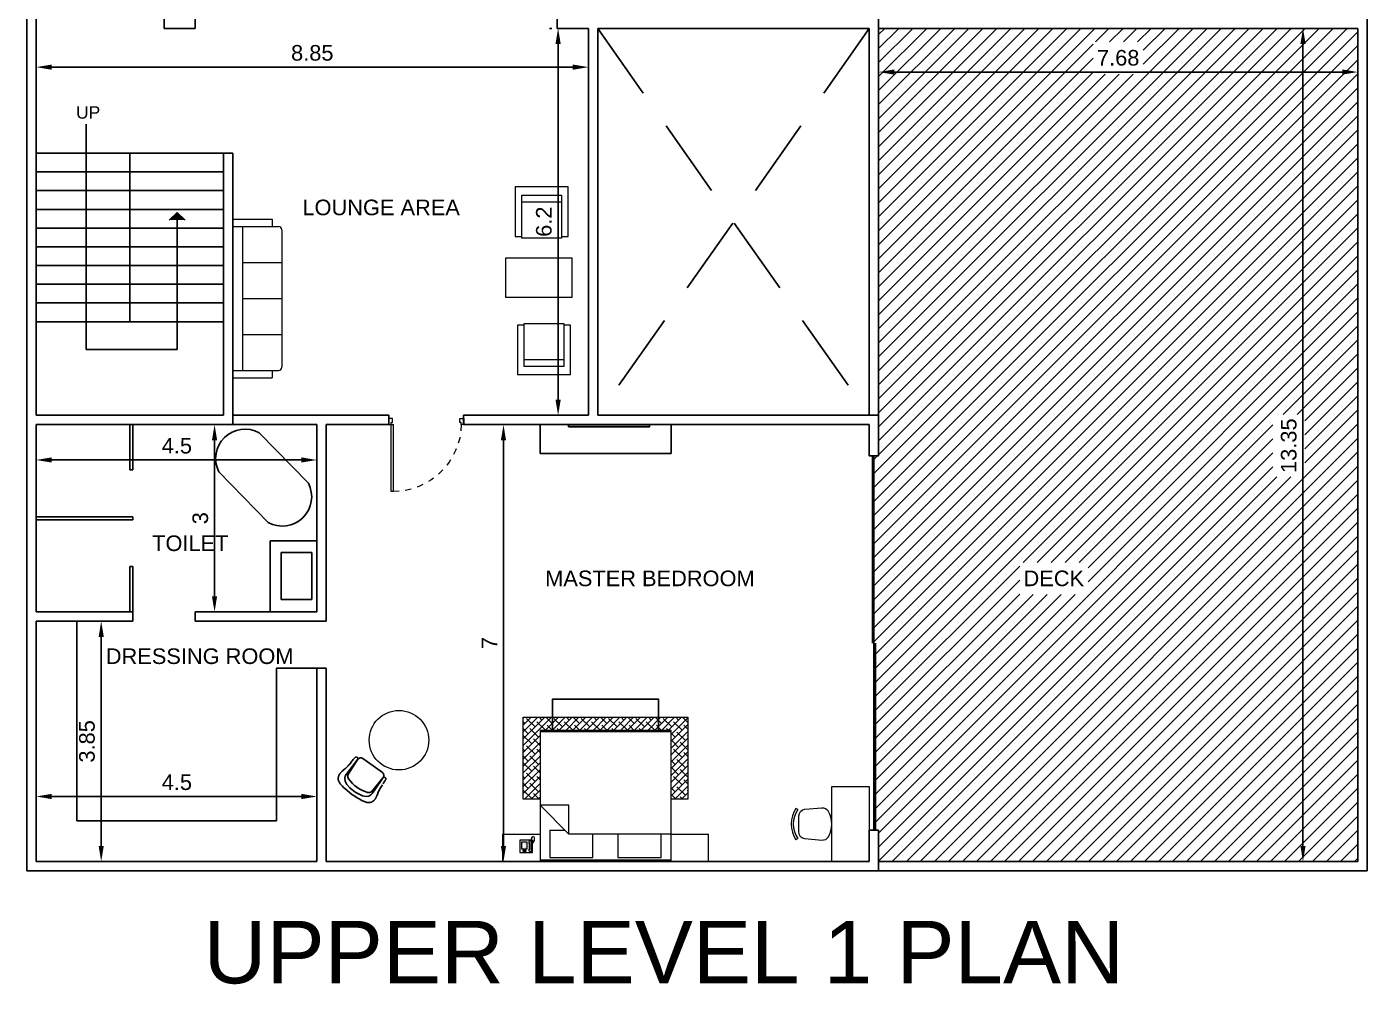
# Model space of a CAD drawing. Header units: metres. Extents: x 2480 to 2687, y 830 to 1066.
# Drawn here: x 2629.4 to 2650.88, y 871.92 to 887.26 of the extents above; entities that cross this region are included whole.
import ezdxf

# ---------------------------------------------------------------- set-up
doc = ezdxf.new("R2010")
doc.units = ezdxf.units.M
doc.linetypes.add('DASHED', pattern=[19.05, 12.7, -6.35])
doc.linetypes.add('DASHED2', pattern=[0.375, 0.25, -0.125])
for name, color, linetype, lineweight in [('A-DOOR', 21, 'Continuous', 20), ('FUR', 32, 'Continuous', 15), ('HAT', 9, 'Continuous', 0)]:
    doc.layers.add(name, color=color, linetype=linetype, lineweight=lineweight)
doc.layers.add('vatdung', color=9, linetype='Continuous')
doc.styles.get("Standard").update_dxf_attribs({"font": 'arial.ttf'})

# ---------------------------------------------------------------- blocks, each defined once
blk = doc.blocks.new('BED3')
at = {"layer": 'HAT'}
h = blk.add_hatch(dxfattribs=at)
h.set_pattern_fill('ANSI38,_O', color=256, scale=23.616)
h.set_pattern_definition([(45, (-846.376, -431.068), (-2.087379, 2.087379), []), (135, (-846.376, -431.068), (-6.262138, 2.087379), [7.38, -4.428])])
h.paths.add_polyline_path([(38.46, 80.06), (38.46, 88.12), (-1.68, 88.12), (-1.68, 38.09), (8.62, 38.09), (8.62, 80.06)])
h.paths.add_polyline_path([(38.46, 88.12), (38.46, 80.06), (88.68, 80.06), (88.68, 38.09), (98.83, 38.09), (98.83, 88.12)])
at = {"layer": 'FUR'}
for p, q in [((88.68, 80.06), (8.62, 80.06)), ((8.62, 80.06), (8.62, 0)), ((88.68, 79.13), (8.62, 79.13)), ((88.68, 0), (88.68, 80.06)), ((26.24, 34.32, 11.36), (8.62, 34.32, 11.36)), ((8.62, 34.32, 11.36), (26.24, 16.7, 11.36)), ((26.24, 16.7, 11.36), (26.24, 34.32, 11.36)), ((-14.26, 16.7), (8.62, 16.7)), ((-14.26, 16.7), (-14.26, 0)), ((8.62, 16.7), (8.62, 0)), ((14.49, 19.05, 12.8), (23.89, 19.05, 12.8)), ((14.49, 19.05, 12.8), (14.49, 2.35, 12.8)), ((88.68, 16.7, 11.36), (26.24, 16.7, 11.36)), ((40.83, 2.35, 12.8), (40.83, 16.7, 12.8)), ((56.17, 16.7, 12.8), (56.17, 2.35, 12.8)), ((82.52, 2.35, 12.8), (82.52, 16.7, 12.8)), ((88.68, 16.7), (111.56, 16.7)), ((88.68, 0), (88.68, 16.7)), ((111.56, 0), (111.56, 16.7)), ((-3.67, 13.05, 27.83), (-3.67, 5.54, 27.83)), ((3.94, 13.05, 27.83), (-3.67, 13.05, 27.83)), ((-2.69, 11.89, 27.83), (-2.69, 7.83, 27.83)), ((0.79, 11.89, 27.83), (-2.69, 11.89, 27.83)), ((-1.82, 11.17, 27.83), (-1.82, 11.17, 27.83)), ((-1.82, 10.3, 27.83), (-1.82, 10.3, 27.83)), ((-1.82, 9.43, 27.83), (-1.82, 9.43, 27.83)), ((-1.82, 8.56, 27.83), (-1.82, 8.56, 27.83)), ((-0.95, 11.17, 27.83), (-0.95, 11.17, 27.83)), ((-0.95, 10.3, 27.83), (-0.95, 10.3, 27.83)), ((-0.95, 9.43, 27.83), (-0.95, 9.43, 27.83)), ((-0.95, 8.56, 27.83), (-0.95, 8.56, 27.83)), ((-0.08, 11.17, 27.83), (-0.08, 11.17, 27.83)), ((-0.08, 10.3, 27.83), (-0.08, 10.3, 27.83)), ((-0.08, 9.43, 27.83), (-0.08, 9.43, 27.83)), ((-0.08, 8.56, 27.83), (-0.08, 8.56, 27.83)), ((0.79, 7.83, 27.83), (0.79, 11.89, 27.83)), ((2.16, 6.99, 27.83), (2.16, 11.62, 27.83)), ((2.95, 12.53, 27.83), (3.29, 13.59, 27.83)), ((3.09, 6.99, 27.83), (3.09, 11.62, 27.83)), ((3.1, 13.77, 27.83), (3.66, 13.96, 27.83)), ((3.29, 14.14, 27.83), (3.84, 14.33, 27.83)), ((3.47, 14.52, 27.83), (4.03, 14.7, 27.83)), ((3.66, 14.89, 27.83), (4.22, 15.07, 27.83)), ((3.94, 5.54, 27.83), (3.94, 13.05, 27.83)), ((4.03, 11.36, 27.83), (4.59, 11.55, 27.83)), ((4.15, 15.34, 27.83), (4.71, 15.52, 27.83)), ((4.22, 11.73, 27.83), (4.77, 11.92, 27.83)), ((4.4, 12.1, 27.83), (4.96, 12.29, 27.83)), ((4.59, 15.07, 27.83), (5.14, 15.26, 27.83)), ((4.59, 12.47, 27.83), (5.14, 12.66, 27.83)), ((4.77, 14.7, 27.83), (5.33, 14.89, 27.83)), ((4.77, 12.85, 27.83), (5.33, 13.03, 27.83)), ((4.96, 14.33, 27.83), (5.51, 14.52, 27.83)), ((4.96, 13.96, 27.83), (5.51, 14.14, 27.83)), ((4.96, 13.59, 27.83), (5.51, 13.77, 27.83)), ((4.96, 13.22, 27.83), (5.51, 13.4, 27.83)), ((8.62, 0), (-14.26, 0)), ((-3.67, 5.54, 27.83), (3.94, 5.54, 27.83)), ((-2.69, 7.83, 27.83), (0.79, 7.83, 27.83)), ((0.07, 6.82, 27.83), (-1.82, 6.82, 27.83)), ((-1.82, 6.82, 27.83), (-1.82, 6.38, 27.83)), ((-1.82, 6.38, 27.83), (0.07, 6.38, 27.83)), ((0.07, 6.38, 27.83), (0.07, 6.82, 27.83)), ((8.62, 0.93), (88.68, 0.93)), ((88.68, 0), (8.62, 0)), ((14.49, 2.35, 12.8), (40.83, 2.35, 12.8)), ((56.17, 2.35, 12.8), (82.52, 2.35, 12.8)), ((111.56, 0), (88.68, 0))]:
    blk.add_line(p, q, dxfattribs=at)
for points in [[(8.62, 38.09), (-1.68, 38.09), (-1.68, 88.12), (16.2, 88.12)], [(16.2, 88.12), (98.83, 88.12), (98.83, 38.09), (88.68, 38.09)]]:
    blk.add_lwpolyline(points, dxfattribs=at)
for centre, start, end in [((2.62, 11.62, 27.83), 298.49146, 241.50854), ((2.62, 6.99, 27.83), 118.49146, 61.50854)]:
    blk.add_arc(centre, 0.972, start, end, dxfattribs=at)
blk = doc.blocks.new('chair1')
for p, q in [((527, 224), (556, 243)), ((527, -224), (556, -243))]:
    blk.add_line(p, q)
blk.add_lwpolyline([(58, 204, -0.283804), (155, 253), (416, 230, -0.389031), (510, 127), (510, -127, -0.389031), (416, -230), (155, -253, -0.283804), (58, -204)], format="xyb")
for centre, radius, start, end in [((201, 0), 396, 325.6197, 34.3803), ((201, 0), 430, 325.6197, 34.3803), ((390, 0), 390, 148.3892, 211.6108)]:
    blk.add_arc(centre, radius, start, end)
blk = doc.blocks.new('A$C018D4633')
at = {"layer": 'FUR'}
blk.add_lwpolyline([(0, 1.252), (1.2, 1.252), (1.2, 0.652), (0, 0.652)], close=True, dxfattribs=at)
at = {"layer": 'FUR', "xscale": 0.001032393442642388, "yscale": 0.001032393442642388, "zscale": 0.001032393442642388, "rotation": 270}
blk.add_blockref('chair1', (0.6, 0.651), dxfattribs=at)
blk = doc.blocks.new('A$C362561F3')
at = {"layer": 'vatdung'}
for p, q in [((43, 460), (42, 441)), ((44, 479), (43, 460)), ((45, 496), (44, 479)), ((46, 511), (45, 496)), ((47, 523), (46, 511)), ((48, 532), (47, 523)), ((49, 540), (48, 532)), ((50, 546), (49, 540)), ((51, 550), (50, 546)), ((52, 554), (51, 550)), ((54, 556), (52, 554)), ((55, 558), (54, 556)), ((56, 560), (55, 558)), ((58, 561), (56, 560)), ((60, 563), (58, 561)), ((62, 564), (60, 563)), ((64, 565), (62, 564)), ((66, 566), (64, 565)), ((69, 566), (66, 566)), ((71, 567), (69, 566)), ((75, 567), (71, 567)), ((78, 566), (75, 567)), ((82, 566), (78, 566)), ((86, 564), (82, 566)), ((90, 562), (86, 564)), ((95, 559), (90, 562)), ((100, 555), (95, 559)), ((105, 549), (96, 277)), ((105, 549), (100, 555)), ((122, 231), (105, 546)), ((105, 544), (105, 544)), ((105, 544), (105, 544)), ((165, 609), (578, 609)), ((638, 546), (621, 231)), ((638, 549), (647, 277)), ((657, 564), (661, 566)), ((661, 566), (665, 566)), ((665, 566), (669, 567)), ((669, 567), (672, 567)), ((672, 567), (675, 566)), ((675, 566), (677, 566)), ((677, 566), (679, 565)), ((679, 565), (682, 564)), ((682, 564), (684, 563)), ((684, 563), (685, 561)), ((685, 561), (687, 560)), ((687, 560), (688, 558)), ((688, 558), (690, 556)), ((690, 556), (691, 554)), ((691, 554), (692, 550)), ((692, 550), (693, 546)), ((693, 546), (694, 540)), ((694, 540), (695, 532)), ((695, 532), (696, 523)), ((696, 523), (697, 511)), ((697, 511), (698, 496)), ((698, 496), (699, 479)), ((699, 479), (700, 460)), ((10, 237), (8, 227)), ((13, 247), (10, 237)), ((15, 257), (13, 247)), ((18, 269), (15, 257)), ((21, 281), (18, 269)), ((24, 295), (21, 281)), ((27, 309), (24, 295)), ((30, 325), (27, 309)), ((33, 342), (30, 325)), ((35, 360), (33, 342)), ((37, 379), (35, 360)), ((39, 399), (37, 379)), ((41, 420), (39, 399)), ((42, 441), (41, 420)), ((96, 277), (94, 217)), ((142, 202), (122, 231)), ((621, 231), (601, 202)), ((647, 277), (649, 217)), ((701, 441), (702, 420)), ((702, 420), (704, 399)), ((704, 399), (706, 379)), ((706, 379), (708, 360)), ((708, 360), (710, 342)), ((710, 342), (713, 325)), ((713, 325), (716, 309)), ((716, 309), (719, 295)), ((719, 295), (722, 281)), ((722, 281), (725, 269)), ((725, 269), (728, 257)), ((728, 257), (731, 247)), ((731, 247), (733, 237)), ((733, 237), (735, 227)), ((1, 181), (0, 174)), ((0, 174), (0, 167)), ((0, 167), (0, 160)), ((0, 160), (0, 153)), ((0, 153), (1, 146)), ((2, 195), (1, 188)), ((1, 188), (1, 181)), ((1, 146), (2, 139)), ((3, 203), (2, 195)), ((2, 139), (4, 132)), ((5, 210), (3, 203)), ((4, 132), (6, 125)), ((6, 219), (5, 210)), ((8, 227), (6, 219)), ((6, 125), (8, 118)), ((8, 118), (11, 111)), ((11, 111), (14, 104)), ((14, 104), (18, 97)), ((18, 97), (22, 90)), ((22, 90), (27, 83)), ((27, 83), (32, 76)), ((32, 76), (37, 70)), ((37, 70), (43, 64)), ((43, 64), (50, 59)), ((50, 59), (57, 53)), ((57, 53), (65, 48)), ((65, 48), (73, 44)), ((73, 44), (83, 39)), ((83, 39), (95, 35)), ((94, 217), (100, 184)), ((95, 35), (108, 30)), ((100, 184), (116, 147)), ((108, 30), (122, 26)), ((116, 147), (149, 116)), ((122, 26), (140, 22)), ((140, 22), (161, 18)), ((173, 184), (142, 202)), ((149, 116), (206, 90)), ((161, 18), (188, 14)), ((272, 158), (173, 184)), ((188, 14), (221, 11)), ((206, 90), (281, 73)), ((221, 11), (262, 7)), ((262, 7), (313, 3)), ((324, 150), (272, 158)), ((281, 73), (333, 68)), ((313, 3), (373, 0)), ((370, 150), (324, 150)), ((333, 68), (373, 68)), ((410, 68), (370, 68)), ((419, 150), (373, 150)), ((433, 3), (373, 0)), ((462, 73), (410, 68)), ((471, 158), (419, 150)), ((482, 7), (433, 3)), ((537, 90), (462, 73)), ((570, 184), (471, 158)), ((523, 11), (482, 7)), ((556, 14), (523, 11)), ((594, 116), (537, 90)), ((582, 18), (556, 14)), ((601, 202), (570, 184)), ((604, 22), (582, 18)), ((627, 147), (594, 116)), ((621, 26), (604, 22)), ((636, 30), (621, 26)), ((644, 184), (627, 147)), ((648, 35), (636, 30)), ((649, 217), (644, 184)), ((660, 39), (648, 35)), ((670, 44), (660, 39)), ((679, 48), (670, 44)), ((686, 53), (679, 48)), ((694, 59), (686, 53)), ((700, 64), (694, 59)), ((706, 70), (700, 64)), ((711, 76), (706, 70)), ((716, 83), (711, 76)), ((721, 90), (716, 83)), ((725, 97), (721, 90)), ((729, 104), (725, 97)), ((732, 111), (729, 104)), ((735, 118), (732, 111)), ((735, 227), (737, 219)), ((738, 125), (735, 118)), ((737, 219), (738, 210)), ((738, 210), (740, 203)), ((740, 132), (738, 125)), ((740, 203), (741, 195)), ((741, 139), (740, 132)), ((741, 195), (742, 188)), ((742, 146), (741, 139)), ((742, 188), (742, 181)), ((742, 181), (743, 174)), ((743, 153), (742, 146)), ((743, 174), (743, 167)), ((743, 167), (743, 160)), ((743, 160), (743, 153))]:
    blk.add_line(p, q, dxfattribs=at)
for centre, start, end in [((165, 549), 90, 183.0587), ((578, 549), 356.9413, 90)]:
    blk.add_arc(centre, 60, start, end, dxfattribs=at)
blk = doc.blocks.new('A$C54853724')
at = {"layer": 'FUR'}
for p, q in [((0, 0.17), (0, 2.374)), ((0.787, 2.426), (0.052, 2.426)), ((0.787, 2.544), (0.157, 2.544)), ((0.157, 2.426), (0.157, 2.544)), ((0.63, 0.118), (0.63, 2.426)), ((0.787, 2.544), (0.787, 0)), ((0.63, 1.849), (0, 1.849)), ((0.63, 1.272), (0, 1.272)), ((0.63, 0.695), (0, 0.695)), ((0.787, 0.118), (0.052, 0.118)), ((0.157, 0), (0.157, 0.118)), ((0.787, 0), (0.157, 0))]:
    blk.add_line(p, q, dxfattribs=at)
for centre, start, end in [((0.052, 2.374), 90, 180), ((0.052, 0.17), 180, 270)]:
    blk.add_arc(centre, 0.0525, start, end, dxfattribs=at)
blk = doc.blocks.new('A$C1789677D')
at = {"layer": 'FUR'}
for p, q in [((0, 4), (0, 28)), ((0, 28), (26, 28)), ((31, 32), (1, 32)), ((1, 32), (1, 28)), ((22, 28), (22, 4)), ((26, 28), (26, 4)), ((31, 0), (31, 32)), ((26, 4), (0, 4)), ((1, 4), (1, 0)), ((1, 0), (31, 0))]:
    blk.add_line(p, q, dxfattribs=at)
blk = doc.blocks.new('A$C07A560C8')
at = {"linetype": 'Continuous'}
for p, q in [((0, 4), (1.6, 4)), ((0, 0), (0, 4)), ((2.5, 0), (0, 0)), ((1.6, 4), (1.6, 2.5)), ((1.6, 2.5), (2.5, 2.5)), ((2.5, 2.5), (2.5, 0))]:
    blk.add_line(p, q, dxfattribs=at)
blk = doc.blocks.new('D45l')
at = {"layer": 'A-DOOR'}
for p, q in [((8.1, 36.42), (8.1, 2.74)), ((9.24, 36.42), (8.1, 36.42)), ((9.24, 36.42), (9.24, 2.74)), ((8.1, 2.74), (9.24, 2.74))]:
    blk.add_line(p, q, dxfattribs=at)
at = {"layer": 'A-DOOR', "color": 9, "linetype": 'DASHED2'}
blk.add_arc((8.96, 2.03), 34.39, 1.18698, 89.52136, dxfattribs=at)
at = {"layer": 'A-DOOR', "yscale": 0.7654500000000001, "zscale": 0.7654500000000001}
for p, xscale in [((6.87, -0.32), 0.7654500000000001), ((44.57, -0.32), -0.7654500000000001)]:
    blk.add_blockref('A$C07A560C8', p, dxfattribs=dict(at, xscale=xscale))

msp = doc.modelspace()

# ---------------------------------------------------------------- hatches: boundary and pattern name
at = {"true_color": 0x000000}
h = msp.add_hatch(color=18, dxfattribs=at)
h.dxf.hatch_style = 1
h.paths.add_polyline_path([(2631.939, 884.163), (2631.809, 884.284), (2631.679, 884.163)])

# ---------------------------------------------------------------- linework, layer by layer
at = {"color": 18, "true_color": 0x000000}
for p, q in [((2629.4, 887.385), (2629.4, 876.235)), ((2629.55, 887.385), (2629.55, 881.035)), ((2637.9, 887.385), (2637.9, 887.235)), ((2643.05, 887.385), (2643.05, 880.885)), ((2643.05, 887.385), (2643.05, 880.385)), ((2650.88, 887.385), (2650.88, 873.735)), ((2632.1, 887.235), (2631.6, 887.235)), ((2637.775, 887.235), (2637.814, 887.235)), ((2638.4, 887.235), (2637.9, 887.235)), ((2638.4, 887.235), (2638.4, 881.035)), ((2638.55, 887.235), (2638.55, 881.035)), ((2642.9, 887.235), (2638.55, 887.235)), ((2642.9, 887.235), (2642.9, 881.035)), ((2650.73, 887.235), (2643.05, 887.235)), ((2650.105, 887.235), (2649.751, 887.235)), ((2650.73, 887.235), (2650.73, 873.885)), ((2629.55, 886.61), (2629.55, 886.514)), ((2638.4, 886.61), (2638.4, 886.514)), ((2643.05, 886.61), (2643.05, 886.435)), ((2650.73, 886.61), (2650.73, 886.435)), ((2630.349, 885.701), (2630.349, 882.087)), ((2632.7, 885.235), (2629.55, 885.235)), ((2631.05, 885.235), (2631.05, 882.535)), ((2632.55, 881.035), (2632.55, 885.235)), ((2632.7, 880.885), (2632.7, 885.235)), ((2632.55, 884.935), (2629.55, 884.935)), ((2632.55, 884.635), (2629.55, 884.635)), ((2632.55, 884.335), (2629.55, 884.335)), ((2631.809, 884.284), (2631.679, 884.163)), ((2631.809, 884.284), (2631.939, 884.163)), ((2631.809, 882.087), (2631.809, 884.163)), ((2632.55, 884.035), (2629.55, 884.035)), ((2632.55, 883.735), (2629.55, 883.735)), ((2632.55, 883.435), (2629.55, 883.435)), ((2632.55, 883.135), (2629.55, 883.135)), ((2632.55, 882.835), (2629.55, 882.835)), ((2632.55, 882.535), (2629.55, 882.535)), ((2630.349, 882.087), (2631.809, 882.087)), ((2632.55, 881.035), (2629.55, 881.035)), ((2634.2, 881.035), (2632.7, 881.035)), ((2635.2, 881.035), (2634.2, 881.035)), ((2635.2, 881.035), (2635.2, 880.885)), ((2638.4, 881.035), (2636.4, 881.035)), ((2636.4, 881.035), (2636.4, 880.885)), ((2637.775, 881.035), (2637.814, 881.035)), ((2643.05, 881.035), (2638.55, 881.035)), ((2629.55, 880.885), (2629.55, 877.885)), ((2632.7, 880.885), (2629.55, 880.885)), ((2631.05, 880.885), (2631.05, 880.16)), ((2631.1, 880.885), (2631.1, 880.16)), ((2632.48, 880.885), (2632.509, 880.885)), ((2634.05, 880.885), (2632.7, 880.885)), ((2633.913, 879.947), (2633.122, 880.756)), ((2634.05, 880.885), (2634.05, 877.885)), ((2635.2, 880.885), (2634.2, 880.885)), ((2634.2, 880.885), (2634.2, 877.735)), ((2642.9, 880.885), (2636.4, 880.885)), ((2637.025, 880.885), (2637.139, 880.885)), ((2642.9, 880.885), (2642.9, 880.385)), ((2634.2, 880.26), (2634.2, 880.323)), ((2643.05, 880.385), (2642.9, 880.385)), ((2642.95, 880.385), (2642.95, 877.385)), ((2642.975, 880.385), (2642.975, 874.385)), ((2631.1, 880.16), (2631.05, 880.16)), ((2632.478, 880.127), (2633.269, 879.318)), ((2631.1, 879.41), (2629.55, 879.41)), ((2631.1, 879.41), (2631.1, 879.36)), ((2631.1, 879.36), (2629.55, 879.36)), ((2633.3, 879.022), (2633.3, 877.885)), ((2633.3, 879.022), (2634.05, 879.022)), ((2633.474, 878.834), (2633.966, 878.834)), ((2633.474, 878.085), (2633.474, 878.834)), ((2633.966, 878.834), (2633.966, 878.085)), ((2631.05, 878.61), (2631.05, 877.885)), ((2631.1, 878.61), (2631.05, 878.61)), ((2631.1, 878.61), (2631.1, 877.735)), ((2633.966, 878.085), (2633.474, 878.085)), ((2631.1, 877.885), (2629.55, 877.885)), ((2629.55, 877.735), (2629.55, 873.885)), ((2631.1, 877.735), (2629.55, 877.735)), ((2630.175, 877.735), (2630.692, 877.735)), ((2630.2, 877.735), (2630.2, 874.535)), ((2632.1, 877.885), (2632.1, 877.735)), ((2634.05, 877.885), (2632.1, 877.885)), ((2634.2, 877.735), (2632.1, 877.735)), ((2632.48, 877.885), (2632.509, 877.885)), ((2643, 877.385), (2643, 874.385)), ((2634.2, 876.985), (2633.4, 876.985)), ((2633.4, 876.985), (2633.4, 874.535)), ((2634.05, 876.985), (2634.05, 873.885)), ((2634.2, 876.985), (2634.2, 873.885)), ((2629.4, 876.235), (2629.4, 873.735)), ((2629.55, 874.51), (2629.55, 875.027)), ((2634.05, 874.51), (2634.05, 875.027)), ((2630.2, 874.535), (2633.4, 874.535)), ((2642.9, 874.385), (2643.05, 874.385)), ((2642.9, 874.385), (2642.9, 873.885)), ((2643.05, 874.385), (2643.05, 873.735)), ((2629.55, 873.885), (2634.05, 873.885)), ((2630.175, 873.885), (2630.692, 873.885)), ((2634.2, 873.885), (2642.9, 873.885)), ((2637.025, 873.885), (2637.139, 873.885)), ((2643.05, 873.885), (2650.73, 873.885)), ((2650.105, 873.885), (2649.751, 873.885)), ((2632.7, 873.735), (2629.4, 873.735)), ((2632.7, 873.735), (2638.55, 873.735)), ((2643.05, 873.735), (2638.55, 873.735)), ((2650.88, 873.735), (2638.55, 873.735))]:
    msp.add_line(p, q, dxfattribs=at)
for p, q in [((2631.6, 887.385), (2631.6, 887.235)), ((2632.1, 887.385), (2632.1, 887.235)), ((2637.914, 886.985), (2637.914, 881.285)), ((2649.851, 886.985), (2649.851, 874.135)), ((2638.15, 886.614), (2629.8, 886.614)), ((2650.48, 886.535), (2643.3, 886.535)), ((2632.409, 880.635), (2632.409, 878.135)), ((2637.039, 880.635), (2637.039, 874.135)), ((2639.725, 880.423), (2637.625, 880.423)), ((2630.592, 877.485), (2630.592, 874.135)), ((2629.8, 874.927), (2633.8, 874.927))]:
    msp.add_line(p, q)
at = {"color": 18, "linetype": 'DASHED', "ltscale": 0.1, "true_color": 0x000000}
for p, q in [((2638.55, 887.235), (2642.9, 881.035)), ((2642.9, 887.235), (2638.55, 881.035))]:
    msp.add_line(p, q, dxfattribs=at)
at = {"color": 244, "linetype": 'Continuous', "true_color": 0x991b1e}
for p, q in [((2642.975, 880.101), (2650.11, 887.235)), ((2642.975, 879.876), (2650.334, 887.235)), ((2642.975, 879.652), (2650.559, 887.235)), ((2642.975, 879.427), (2650.73, 887.182)), ((2643.05, 887.135), (2643.15, 887.235)), ((2643.05, 886.911), (2643.374, 887.235)), ((2643.05, 886.686), (2643.599, 887.235)), ((2643.05, 886.462), (2643.823, 887.235)), ((2643.05, 886.237), (2644.048, 887.235)), ((2643.05, 886.013), (2644.272, 887.235)), ((2643.05, 885.788), (2644.497, 887.235)), ((2643.05, 885.564), (2644.721, 887.235)), ((2643.05, 885.339), (2644.946, 887.235)), ((2643.05, 885.115), (2645.17, 887.235)), ((2643.05, 884.89), (2645.395, 887.235)), ((2643.05, 884.666), (2645.619, 887.235)), ((2643.05, 884.441), (2645.844, 887.235)), ((2643.05, 884.217), (2646.068, 887.235)), ((2643.05, 883.992), (2646.293, 887.235)), ((2643.05, 883.768), (2646.518, 887.235)), ((2643.05, 882.196), (2648.089, 887.235)), ((2643.05, 881.972), (2648.314, 887.235)), ((2643.05, 881.747), (2648.538, 887.235)), ((2643.05, 881.523), (2648.763, 887.235)), ((2643.05, 881.298), (2648.987, 887.235)), ((2643.05, 881.074), (2649.212, 887.235)), ((2643.05, 880.849), (2649.436, 887.235)), ((2643.05, 880.625), (2649.661, 887.235)), ((2643.05, 880.4), (2649.885, 887.235)), ((2646.525, 887.018), (2646.742, 887.235)), ((2646.75, 887.018), (2646.967, 887.235)), ((2646.974, 887.018), (2647.191, 887.235)), ((2647.199, 887.018), (2647.416, 887.235)), ((2647.292, 886.887), (2647.64, 887.235)), ((2647.292, 886.662), (2647.865, 887.235)), ((2642.975, 879.203), (2650.73, 886.958)), ((2643.05, 883.543), (2646.487, 886.98)), ((2642.975, 878.978), (2650.73, 886.733)), ((2643.05, 883.319), (2646.487, 886.756)), ((2642.975, 878.754), (2650.73, 886.509)), ((2643.05, 883.094), (2646.487, 886.531)), ((2643.05, 882.87), (2646.683, 886.503)), ((2643.05, 882.645), (2646.908, 886.503)), ((2643.05, 882.421), (2647.132, 886.503)), ((2642.975, 878.529), (2650.73, 886.284)), ((2642.975, 878.304), (2650.73, 886.059)), ((2642.975, 878.08), (2650.73, 885.835)), ((2642.975, 877.855), (2650.73, 885.61)), ((2642.975, 877.631), (2650.73, 885.386)), ((2642.975, 877.406), (2650.73, 885.161)), ((2643, 877.207), (2650.73, 884.937)), ((2643, 876.982), (2650.73, 884.712)), ((2643, 876.758), (2650.73, 884.488)), ((2643, 876.533), (2650.73, 884.263)), ((2645.367, 878.676), (2650.73, 884.039)), ((2645.592, 878.676), (2650.73, 883.814)), ((2645.816, 878.676), (2650.73, 883.59)), ((2646.041, 878.676), (2650.73, 883.365)), ((2646.265, 878.676), (2650.73, 883.141)), ((2646.406, 878.593), (2650.73, 882.916)), ((2646.406, 878.368), (2650.73, 882.692)), ((2643, 874.737), (2650.73, 882.467)), ((2649.535, 881.048), (2650.73, 882.243)), ((2649.759, 881.048), (2650.73, 882.018)), ((2649.883, 880.947), (2650.73, 881.794)), ((2649.883, 880.723), (2650.73, 881.569)), ((2649.883, 880.498), (2650.73, 881.345)), ((2649.883, 880.274), (2650.73, 881.12)), ((2649.883, 880.049), (2650.73, 880.896)), ((2643, 874.513), (2649.368, 880.881)), ((2643.05, 874.338), (2649.368, 880.656)), ((2643.944, 873.885), (2650.73, 880.671)), ((2642.975, 880.325), (2643.035, 880.385)), ((2643.05, 874.114), (2649.368, 880.432)), ((2644.168, 873.885), (2650.73, 880.447)), ((2643.05, 873.889), (2649.368, 880.207)), ((2643.27, 873.885), (2649.434, 880.049)), ((2643.495, 873.885), (2649.658, 880.049)), ((2643.719, 873.885), (2649.883, 880.049)), ((2644.393, 873.885), (2650.73, 880.222)), ((2644.617, 873.885), (2650.73, 879.998)), ((2644.842, 873.885), (2650.73, 879.773)), ((2645.066, 873.885), (2650.73, 879.549)), ((2645.291, 873.885), (2650.73, 879.324)), ((2645.515, 873.885), (2650.73, 879.1)), ((2645.74, 873.885), (2650.73, 878.875)), ((2643, 876.309), (2645.311, 878.62)), ((2645.964, 873.885), (2650.73, 878.651)), ((2643, 876.084), (2645.311, 878.395)), ((2646.189, 873.885), (2650.73, 878.426)), ((2643, 875.86), (2645.311, 878.171)), ((2643, 875.635), (2645.525, 878.161)), ((2643, 875.411), (2645.75, 878.161)), ((2643, 875.186), (2645.974, 878.161)), ((2643, 874.962), (2646.199, 878.161)), ((2646.413, 873.885), (2650.73, 878.202)), ((2646.638, 873.885), (2650.73, 877.977)), ((2646.862, 873.885), (2650.73, 877.753)), ((2647.087, 873.885), (2650.73, 877.528)), ((2647.311, 873.885), (2650.73, 877.304)), ((2647.536, 873.885), (2650.73, 877.079)), ((2647.76, 873.885), (2650.73, 876.855)), ((2647.985, 873.885), (2650.73, 876.63)), ((2648.209, 873.885), (2650.73, 876.406)), ((2648.434, 873.885), (2650.73, 876.181)), ((2648.658, 873.885), (2650.73, 875.957)), ((2648.883, 873.885), (2650.73, 875.732)), ((2649.107, 873.885), (2650.73, 875.508)), ((2649.332, 873.885), (2650.73, 875.283)), ((2649.556, 873.885), (2650.73, 875.059)), ((2649.781, 873.885), (2650.73, 874.834)), ((2650.005, 873.885), (2650.73, 874.61)), ((2650.23, 873.885), (2650.73, 874.385)), ((2650.454, 873.885), (2650.73, 874.161)), ((2650.679, 873.885), (2650.73, 873.936))]:
    msp.add_line(p, q, dxfattribs=at)
at = {"lineweight": -3}
for p, q in [((2637.625, 880.423), (2637.625, 880.885)), ((2639.725, 880.423), (2639.725, 880.885))]:
    msp.add_line(p, q, dxfattribs=at)
at = {"color": 18, "linetype": 'DASHED', "lineweight": -3, "true_color": 0x000000}
for p, q in [((2629.55, 880.26), (2629.55, 880.219)), ((2634.05, 880.26), (2634.05, 880.219))]:
    msp.add_line(p, q, dxfattribs=at)
at = {"linetype": 'DASHED', "lineweight": -3}
msp.add_line((2629.8, 880.319), (2633.8, 880.319), dxfattribs=at)
at = {"lineweight": -3}
msp.add_lwpolyline([(2638.081, 880.88), (2639.38, 880.88), (2639.38, 880.852), (2638.081, 880.852)], close=True, dxfattribs=at)
at = {"color": 32, "lineweight": -3, "true_color": 0xcd6928}
msp.add_lwpolyline([(2637.824, 875.985), (2637.824, 876.485), (2639.524, 876.485), (2639.524, 875.985)], close=True, dxfattribs=at)
at = {"color": 18, "true_color": 0x000000}
for centre, start, end in [((2632.896, 880.344), 61.2712, 207.4395), ((2633.495, 879.73), 241.2712, 27.4395)]:
    msp.add_arc(centre, 0.47, start, end, dxfattribs=at)
at = {"lineweight": -3}
for points in [[(2637.873, 886.985), (2637.956, 886.985), (2637.914, 887.235)], [(2649.81, 886.985), (2649.893, 886.985), (2649.851, 887.235)], [(2629.8, 886.656), (2629.8, 886.572), (2629.55, 886.614)], [(2638.15, 886.656), (2638.15, 886.572), (2638.4, 886.614)], [(2643.3, 886.577), (2643.3, 886.494), (2643.05, 886.535)], [(2650.48, 886.577), (2650.48, 886.494), (2650.73, 886.535)], [(2637.873, 881.285), (2637.956, 881.285), (2637.914, 881.035)], [(2632.367, 880.635), (2632.45, 880.635), (2632.409, 880.885)], [(2636.997, 880.635), (2637.08, 880.635), (2637.039, 880.885)], [(2632.367, 878.135), (2632.45, 878.135), (2632.409, 877.885)], [(2630.551, 877.485), (2630.634, 877.485), (2630.592, 877.735)], [(2629.8, 874.969), (2629.8, 874.885), (2629.55, 874.927)], [(2633.8, 874.969), (2633.8, 874.885), (2634.05, 874.927)], [(2630.551, 874.135), (2630.634, 874.135), (2630.592, 873.885)], [(2636.997, 874.135), (2637.08, 874.135), (2637.039, 873.885)], [(2649.81, 874.135), (2649.893, 874.135), (2649.851, 873.885)]]:
    msp.add_solid(points, dxfattribs=at)
at = {"linetype": 'DASHED', "lineweight": -3}
for points in [[(2629.8, 880.361), (2629.8, 880.278), (2629.55, 880.319)], [(2633.8, 880.361), (2633.8, 880.278), (2634.05, 880.319)]]:
    msp.add_solid(points, dxfattribs=at)
at = {"layer": 'FUR'}
msp.add_lwpolyline([(2638.135, 883.56), (2638.135, 882.924), (2637.075, 882.924), (2637.075, 883.56)], close=True, dxfattribs=at)
msp.add_circle((2635.364, 875.829), 0.477, dxfattribs=at)

# ---------------------------------------------------------------- block references
at = {"layer": 'A-DOOR', "extrusion": (0, 0, -1), "xscale": 0.03188088091862116, "yscale": 0.03188088091862116, "zscale": -0.03188088091862116, "rotation": 180}
msp.add_blockref('D45l', (-2634.981, 880.973), dxfattribs=at)
at = {"layer": 'FUR', "xscale": 0.02650560828035203, "yscale": 0.02650560828035203, "zscale": 0.02650560828035203}
for p, rotation in [((2638.074, 883.872), 90), ((2637.265, 882.508), 270)]:
    msp.add_blockref('A$C1789677D', p, dxfattribs=dict(at, rotation=rotation))
at = {"layer": 'FUR'}
for name, p, rotation in [('A$C54853724', (2633.487, 884.179), 180), ('A$C018D4633', (2641.649, 875.085), 269.9999999999999)]:
    msp.add_blockref(name, p, dxfattribs=dict(at, rotation=rotation))
at = {"layer": 'FUR', "xscale": 0.02622950819672131, "yscale": 0.02622950819672131, "zscale": 0.02622950819672131}
msp.add_blockref('BED3', (2637.399, 873.885), dxfattribs=at)
at = {"layer": 'vatdung', "xscale": 0.0009368478044936298, "yscale": 0.0009368478044936298, "zscale": 0.0009368478044936298, "rotation": 324.0484770815108}
msp.add_blockref('A$C362561F3', (2634.325, 875.166), dxfattribs=at)

# ---------------------------------------------------------------- texts
at = {"lineweight": -3}
for s, height, p in [('8.85', 0.25, (2633.635, 886.718)), ('7.68', 0.25, (2646.55, 886.639)), ('UP', 0.2, (2630.189, 885.788)), ('4.5', 0.25, (2631.562, 880.423)), ('4.5', 0.25, (2631.562, 875.031)), ('UPPER LEVEL 1 PLAN', 1, (2632.233, 871.933))]:
    msp.add_text(s, height=height, dxfattribs=at).set_placement(p)
at = {"color": 18, "lineweight": -3, "true_color": 0x000000}
for s, p in [('LOUNGE AREA', (2633.817, 884.241)), ('TOILET', (2631.409, 878.86)), ('MASTER BEDROOM', (2637.707, 878.297)), ('DECK', (2645.373, 878.297)), ('DRESSING ROOM', (2630.666, 877.05))]:
    msp.add_text(s, height=0.25, dxfattribs=at).set_placement(p)
at = {"lineweight": -3}
for s, p in [('6.2', (2637.81, 883.895)), ('13.35', (2649.747, 880.111)), ('3', (2632.304, 879.289)), ('7', (2636.939, 877.288)), ('3.85', (2630.488, 875.47))]:
    msp.add_text(s, height=0.25, rotation=90, dxfattribs=at).set_placement(p)

doc.saveas('drawing.dxf')
